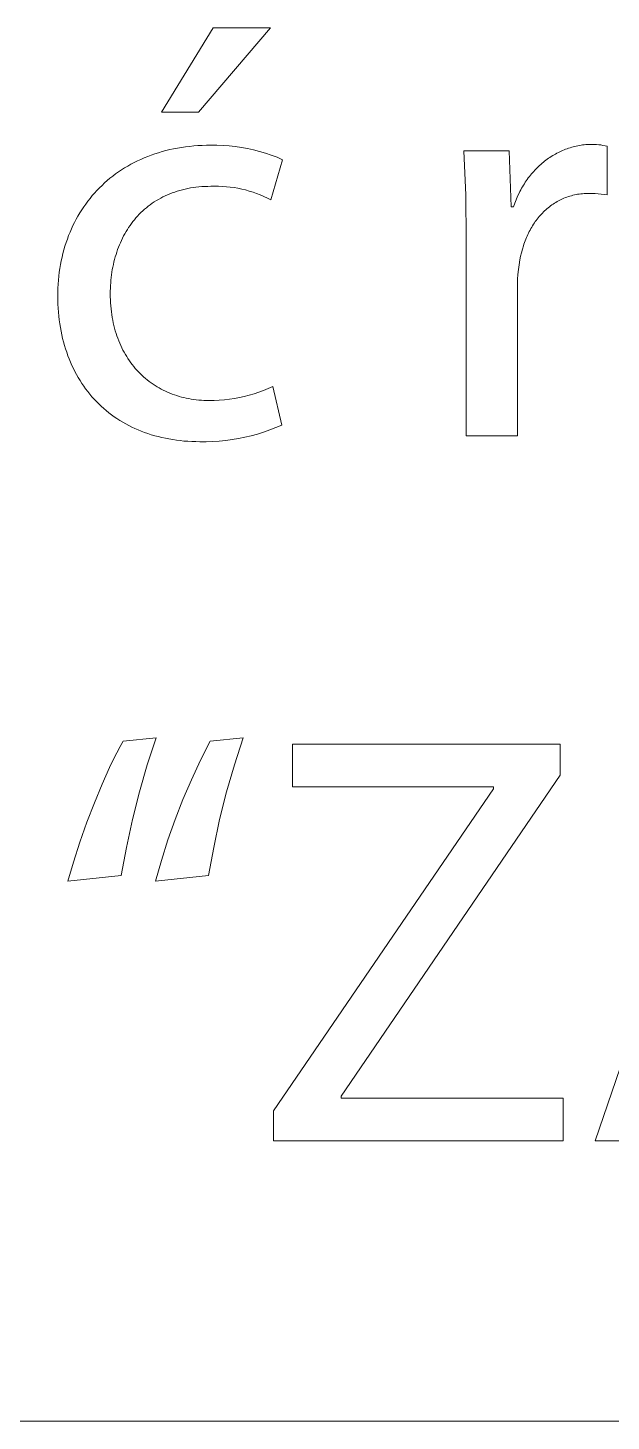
# Model space of a CAD drawing. Header units: millimetres. Extents: x -2542 to 6192, y -257 to 5845.
# Drawn here: x 4076.4 to 4163, y -256.6 to -49.7 of the extents above; entities that cross this region are included whole.
import ezdxf

# ---------------------------------------------------------------- set-up
doc = ezdxf.new("R2010")
doc.units = ezdxf.units.MM
doc.header["$MEASUREMENT"] = 0
doc.layers.add('Domyślny', color=7, linetype='Continuous', true_color=0x000000)

msp = doc.modelspace()

# ---------------------------------------------------------------- linework, layer by layer
at = {"layer": 'Domyślny', "color": 18, "lineweight": 15, "true_color": 0x000000}
for p, q in [((4096.21, -62.17), (4103.89, -49.66)), ((4112.38, -49.66), (4101.73, -62.17)), ((4103.89, -49.66), (4112.38, -49.66)), ((4101.73, -62.17), (4096.21, -62.17)), ((4095.23, -68.38), (4095.77, -68.2)), ((4095.77, -68.2), (4096.32, -68.04)), ((4096.32, -68.04), (4096.88, -67.89)), ((4096.88, -67.89), (4097.45, -67.75)), ((4097.45, -67.75), (4098.02, -67.63)), ((4098.02, -67.63), (4098.6, -67.52)), ((4098.6, -67.52), (4099.19, -67.42)), ((4099.19, -67.42), (4099.79, -67.33)), ((4099.79, -67.33), (4100.4, -67.26)), ((4100.4, -67.26), (4101.01, -67.2)), ((4101.01, -67.2), (4101.63, -67.15)), ((4101.63, -67.15), (4102.26, -67.11)), ((4102.26, -67.11), (4102.89, -67.09)), ((4102.89, -67.09), (4103.54, -67.09)), ((4103.54, -67.09), (4104.45, -67.09)), ((4104.45, -67.09), (4105.36, -67.13)), ((4105.36, -67.13), (4106.28, -67.2)), ((4106.28, -67.2), (4107.18, -67.3)), ((4107.18, -67.3), (4108.09, -67.44)), ((4108.09, -67.44), (4108.99, -67.6)), ((4108.99, -67.6), (4109.88, -67.8)), ((4109.88, -67.8), (4110.76, -68.03)), ((4110.76, -68.03), (4111.64, -68.28)), ((4141.4, -74.53), (4141.11, -67.93)), ((4141.11, -67.93), (4147.86, -67.93)), ((4147.86, -67.93), (4148.12, -76.22)), ((4154.92, -68.29), (4155.14, -68.18)), ((4155.14, -68.18), (4155.35, -68.07)), ((4155.35, -68.07), (4155.57, -67.97)), ((4155.57, -67.97), (4155.78, -67.88)), ((4155.78, -67.88), (4156, -67.79)), ((4156, -67.79), (4156.22, -67.7)), ((4156.22, -67.7), (4156.45, -67.62)), ((4156.45, -67.62), (4156.67, -67.54)), ((4156.67, -67.54), (4156.9, -67.47)), ((4156.9, -67.47), (4157.12, -67.4)), ((4157.12, -67.4), (4157.35, -67.34)), ((4157.35, -67.34), (4157.58, -67.28)), ((4157.58, -67.28), (4157.81, -67.23)), ((4157.81, -67.23), (4158.05, -67.18)), ((4158.05, -67.18), (4158.28, -67.13)), ((4158.28, -67.13), (4158.52, -67.1)), ((4158.52, -67.1), (4158.75, -67.06)), ((4158.75, -67.06), (4158.99, -67.03)), ((4158.99, -67.03), (4159.23, -67.01)), ((4159.23, -67.01), (4159.47, -66.99)), ((4159.47, -66.99), (4159.71, -66.98)), ((4159.71, -66.98), (4159.95, -66.97)), ((4159.95, -66.97), (4160.19, -66.97)), ((4160.19, -66.97), (4160.51, -66.98)), ((4160.51, -66.98), (4160.82, -67)), ((4160.82, -67), (4161.13, -67.02)), ((4161.13, -67.02), (4161.45, -67.06)), ((4161.45, -67.06), (4161.76, -67.11)), ((4161.76, -67.11), (4162.07, -67.17)), ((4162.07, -67.17), (4162.37, -67.23)), ((4162.37, -67.23), (4162.37, -74.47)), ((4090.75, -70.47), (4091.21, -70.19)), ((4091.21, -70.19), (4091.68, -69.92)), ((4091.68, -69.92), (4092.16, -69.67)), ((4092.16, -69.67), (4092.65, -69.42)), ((4092.65, -69.42), (4093.15, -69.19)), ((4093.15, -69.19), (4093.66, -68.97)), ((4093.66, -68.97), (4094.17, -68.76)), ((4094.17, -68.76), (4094.7, -68.56)), ((4094.7, -68.56), (4095.23, -68.38)), ((4111.64, -68.28), (4112.51, -68.57)), ((4114.21, -69.24), (4112.47, -75.2)), ((4112.51, -68.57), (4113.37, -68.89)), ((4113.37, -68.89), (4114.21, -69.24)), ((4152.01, -70.44), (4152.18, -70.27)), ((4152.18, -70.27), (4152.36, -70.1)), ((4152.36, -70.1), (4152.55, -69.94)), ((4152.55, -69.94), (4152.73, -69.78)), ((4152.73, -69.78), (4152.92, -69.62)), ((4152.92, -69.62), (4153.11, -69.47)), ((4153.11, -69.47), (4153.3, -69.32)), ((4153.3, -69.32), (4153.5, -69.17)), ((4153.5, -69.17), (4153.69, -69.04)), ((4153.69, -69.04), (4153.89, -68.9)), ((4153.89, -68.9), (4154.1, -68.77)), ((4154.1, -68.77), (4154.3, -68.64)), ((4154.3, -68.64), (4154.51, -68.52)), ((4154.51, -68.52), (4154.71, -68.4)), ((4154.71, -68.4), (4154.92, -68.29)), ((4087.77, -72.7), (4088.17, -72.35)), ((4088.17, -72.35), (4088.57, -72.01)), ((4088.57, -72.01), (4088.99, -71.68)), ((4088.99, -71.68), (4089.41, -71.36)), ((4089.41, -71.36), (4089.85, -71.05)), ((4089.85, -71.05), (4090.29, -70.75)), ((4090.29, -70.75), (4090.75, -70.47)), ((4150.24, -72.59), (4150.38, -72.38)), ((4150.38, -72.38), (4150.53, -72.17)), ((4150.53, -72.17), (4150.68, -71.96)), ((4150.68, -71.96), (4150.84, -71.76)), ((4150.84, -71.76), (4151, -71.56)), ((4151, -71.56), (4151.16, -71.36)), ((4151.16, -71.36), (4151.32, -71.17)), ((4151.32, -71.17), (4151.49, -70.98)), ((4151.49, -70.98), (4151.66, -70.8)), ((4151.66, -70.8), (4151.83, -70.62)), ((4151.83, -70.62), (4152.01, -70.44)), ((4085.94, -74.58), (4086.29, -74.19)), ((4086.29, -74.19), (4086.64, -73.8)), ((4086.64, -73.8), (4087.01, -73.42)), ((4087.01, -73.42), (4087.39, -73.05)), ((4087.39, -73.05), (4087.77, -72.7)), ((4097.11, -74.45), (4096.76, -74.61)), ((4097.46, -74.31), (4097.11, -74.45)), ((4097.82, -74.17), (4097.46, -74.31)), ((4098.18, -74.04), (4097.82, -74.17)), ((4098.55, -73.91), (4098.18, -74.04)), ((4098.93, -73.8), (4098.55, -73.91)), ((4099.32, -73.7), (4098.93, -73.8)), ((4099.71, -73.6), (4099.32, -73.7)), ((4100.11, -73.52), (4099.71, -73.6)), ((4100.51, -73.44), (4100.11, -73.52)), ((4100.92, -73.38), (4100.51, -73.44)), ((4101.34, -73.32), (4100.92, -73.38)), ((4101.77, -73.28), (4101.34, -73.32)), ((4102.2, -73.24), (4101.77, -73.28)), ((4102.64, -73.21), (4102.2, -73.24)), ((4103.08, -73.2), (4102.64, -73.21)), ((4103.54, -73.19), (4103.08, -73.2)), ((4104.12, -73.18), (4103.54, -73.19)), ((4104.69, -73.18), (4104.12, -73.18)), ((4105.27, -73.21), (4104.69, -73.18)), ((4105.85, -73.25), (4105.27, -73.21)), ((4106.42, -73.31), (4105.85, -73.25)), ((4107, -73.39), (4106.42, -73.31)), ((4107.57, -73.49), (4107, -73.39)), ((4108.13, -73.6), (4107.57, -73.49)), ((4108.7, -73.74), (4108.13, -73.6)), ((4109.25, -73.9), (4108.7, -73.74)), ((4109.81, -74.07), (4109.25, -73.9)), ((4110.35, -74.26), (4109.81, -74.07)), ((4110.89, -74.47), (4110.35, -74.26)), ((4111.42, -74.69), (4110.89, -74.47)), ((4149.08, -74.68), (4149.31, -74.19)), ((4149.31, -74.19), (4149.44, -73.95)), ((4149.44, -73.95), (4149.56, -73.72)), ((4149.56, -73.72), (4149.69, -73.49)), ((4149.69, -73.49), (4149.82, -73.26)), ((4149.82, -73.26), (4149.96, -73.03)), ((4149.96, -73.03), (4150.1, -72.81)), ((4150.1, -72.81), (4150.24, -72.59)), ((4157.54, -74.48), (4157.31, -74.53)), ((4157.77, -74.43), (4157.54, -74.48)), ((4158.01, -74.38), (4157.77, -74.43)), ((4158.25, -74.35), (4158.01, -74.38)), ((4158.49, -74.31), (4158.25, -74.35)), ((4158.73, -74.29), (4158.49, -74.31)), ((4158.98, -74.27), (4158.73, -74.29)), ((4159.22, -74.25), (4158.98, -74.27)), ((4159.47, -74.24), (4159.22, -74.25)), ((4159.73, -74.24), (4159.47, -74.24)), ((4160.17, -74.24), (4159.73, -74.24)), ((4160.61, -74.26), (4160.17, -74.24)), ((4161.06, -74.29), (4160.61, -74.26)), ((4161.5, -74.34), (4161.06, -74.29)), ((4161.94, -74.4), (4161.5, -74.34)), ((4162.37, -74.47), (4161.94, -74.4)), ((4084.37, -76.7), (4084.67, -76.26)), ((4084.67, -76.26), (4084.97, -75.83)), ((4084.97, -75.83), (4085.28, -75.4)), ((4085.28, -75.4), (4085.61, -74.99)), ((4085.61, -74.99), (4085.94, -74.58)), ((4093.98, -76.38), (4093.7, -76.61)), ((4094.26, -76.15), (4093.98, -76.38)), ((4094.55, -75.93), (4094.26, -76.15)), ((4094.84, -75.72), (4094.55, -75.93)), ((4095.15, -75.51), (4094.84, -75.72)), ((4095.46, -75.32), (4095.15, -75.51)), ((4095.77, -75.13), (4095.46, -75.32)), ((4096.1, -74.95), (4095.77, -75.13)), ((4096.43, -74.77), (4096.1, -74.95)), ((4096.76, -74.61), (4096.43, -74.77)), ((4111.95, -74.94), (4111.42, -74.69)), ((4112.47, -75.2), (4111.95, -74.94)), ((4141.46, -81.13), (4141.4, -74.53)), ((4148.12, -76.22), (4148.47, -76.22)), ((4148.47, -76.22), (4148.66, -75.69)), ((4148.66, -75.69), (4148.86, -75.18)), ((4148.86, -75.18), (4149.08, -74.68)), ((4153.45, -76.53), (4153.28, -76.68)), ((4153.63, -76.38), (4153.45, -76.53)), ((4153.81, -76.24), (4153.63, -76.38)), ((4153.99, -76.1), (4153.81, -76.24)), ((4154.18, -75.97), (4153.99, -76.1)), ((4154.37, -75.84), (4154.18, -75.97)), ((4154.56, -75.71), (4154.37, -75.84)), ((4154.75, -75.59), (4154.56, -75.71)), ((4154.95, -75.47), (4154.75, -75.59)), ((4155.15, -75.36), (4154.95, -75.47)), ((4155.36, -75.26), (4155.15, -75.36)), ((4155.56, -75.16), (4155.36, -75.26)), ((4155.77, -75.06), (4155.56, -75.16)), ((4155.98, -74.97), (4155.77, -75.06)), ((4156.2, -74.88), (4155.98, -74.97)), ((4156.41, -74.8), (4156.2, -74.88)), ((4156.63, -74.73), (4156.41, -74.8)), ((4156.86, -74.65), (4156.63, -74.73)), ((4157.08, -74.59), (4156.86, -74.65)), ((4157.31, -74.53), (4157.08, -74.59)), ((4083.08, -79.03), (4083.31, -78.55)), ((4083.31, -78.55), (4083.56, -78.07)), ((4083.56, -78.07), (4083.82, -77.61)), ((4083.82, -77.61), (4084.09, -77.15)), ((4084.09, -77.15), (4084.37, -76.7)), ((4091.98, -78.44), (4091.76, -78.73)), ((4092.2, -78.16), (4091.98, -78.44)), ((4092.43, -77.88), (4092.2, -78.16)), ((4092.67, -77.62), (4092.43, -77.88)), ((4092.92, -77.35), (4092.67, -77.62)), ((4093.17, -77.1), (4092.92, -77.35)), ((4093.43, -76.85), (4093.17, -77.1)), ((4093.7, -76.61), (4093.43, -76.85)), ((4151.72, -78.44), (4151.58, -78.64)), ((4151.86, -78.25), (4151.72, -78.44)), ((4152.01, -78.06), (4151.86, -78.25)), ((4152.15, -77.87), (4152.01, -78.06)), ((4152.31, -77.69), (4152.15, -77.87)), ((4152.46, -77.51), (4152.31, -77.69)), ((4152.62, -77.34), (4152.46, -77.51)), ((4152.78, -77.17), (4152.62, -77.34)), ((4152.94, -77), (4152.78, -77.17)), ((4153.11, -76.84), (4152.94, -77)), ((4153.28, -76.68), (4153.11, -76.84)), ((4082.24, -81.03), (4082.43, -80.52)), ((4082.43, -80.52), (4082.64, -80.02)), ((4082.64, -80.02), (4082.85, -79.52)), ((4082.85, -79.52), (4083.08, -79.03)), ((4090.6, -80.57), (4090.43, -80.9)), ((4090.78, -80.25), (4090.6, -80.57)), ((4090.96, -79.93), (4090.78, -80.25)), ((4091.15, -79.62), (4090.96, -79.93)), ((4091.34, -79.32), (4091.15, -79.62)), ((4091.55, -79.02), (4091.34, -79.32)), ((4091.76, -78.73), (4091.55, -79.02)), ((4150.51, -80.59), (4150.4, -80.82)), ((4150.61, -80.36), (4150.51, -80.59)), ((4150.72, -80.13), (4150.61, -80.36)), ((4150.83, -79.91), (4150.72, -80.13)), ((4150.95, -79.69), (4150.83, -79.91)), ((4151.07, -79.47), (4150.95, -79.69)), ((4151.19, -79.26), (4151.07, -79.47)), ((4151.32, -79.05), (4151.19, -79.26)), ((4151.45, -78.84), (4151.32, -79.05)), ((4151.58, -78.64), (4151.45, -78.84)), ((4081.59, -83.15), (4081.74, -82.61)), ((4081.74, -82.61), (4081.89, -82.08)), ((4081.89, -82.08), (4082.06, -81.55)), ((4082.06, -81.55), (4082.24, -81.03)), ((4089.71, -82.6), (4089.58, -82.96)), ((4089.84, -82.25), (4089.71, -82.6)), ((4089.98, -81.91), (4089.84, -82.25)), ((4090.12, -81.57), (4089.98, -81.91)), ((4090.27, -81.23), (4090.12, -81.57)), ((4090.43, -80.9), (4090.27, -81.23)), ((4141.46, -110.25), (4141.46, -81.13)), ((4149.8, -82.54), (4149.66, -83.06)), ((4149.95, -82.03), (4149.8, -82.54)), ((4150.03, -81.79), (4149.95, -82.03)), ((4150.12, -81.54), (4150.03, -81.79)), ((4150.21, -81.3), (4150.12, -81.54)), ((4150.31, -81.06), (4150.21, -81.3)), ((4150.4, -80.82), (4150.31, -81.06)), ((4081.14, -85.38), (4081.23, -84.81)), ((4081.23, -84.81), (4081.34, -84.25)), ((4081.34, -84.25), (4081.46, -83.7)), ((4081.46, -83.7), (4081.59, -83.15)), ((4089.07, -84.8), (4089, -85.18)), ((4089.16, -84.43), (4089.07, -84.8)), ((4089.26, -84.05), (4089.16, -84.43)), ((4089.36, -83.68), (4089.26, -84.05)), ((4089.47, -83.32), (4089.36, -83.68)), ((4089.58, -82.96), (4089.47, -83.32)), ((4149.43, -84.13), (4149.31, -84.84)), ((4149.54, -83.59), (4149.43, -84.13)), ((4149.66, -83.06), (4149.54, -83.59)), ((4080.93, -87.12), (4080.98, -86.53)), ((4080.98, -86.53), (4081.05, -85.95)), ((4081.05, -85.95), (4081.14, -85.38)), ((4088.75, -86.74), (4088.71, -87.13)), ((4088.8, -86.34), (4088.75, -86.74)), ((4088.86, -85.95), (4088.8, -86.34)), ((4088.92, -85.57), (4088.86, -85.95)), ((4089, -85.18), (4088.92, -85.57)), ((4149.15, -86.27), (4149.1, -86.99)), ((4149.22, -85.55), (4149.15, -86.27)), ((4149.31, -84.84), (4149.22, -85.55)), ((4080.82, -89.51), (4080.83, -88.9)), ((4080.83, -88.9), (4080.85, -88.3)), ((4080.85, -88.3), (4080.88, -87.71)), ((4080.88, -87.71), (4080.93, -87.12)), ((4088.63, -88.34), (4088.62, -88.75)), ((4088.62, -88.75), (4088.62, -89.16)), ((4088.65, -87.94), (4088.63, -88.34)), ((4088.68, -87.53), (4088.65, -87.94)), ((4088.71, -87.13), (4088.68, -87.53)), ((4149.1, -86.99), (4149.08, -87.71)), ((4149.08, -87.71), (4149.08, -110.25)), ((4080.83, -90.11), (4080.82, -89.51)), ((4080.85, -90.71), (4080.83, -90.11)), ((4080.88, -91.3), (4080.85, -90.71)), ((4088.62, -89.16), (4088.62, -89.62)), ((4088.62, -89.62), (4088.64, -90.07)), ((4088.64, -90.07), (4088.66, -90.51)), ((4088.66, -90.51), (4088.69, -90.95)), ((4088.69, -90.95), (4088.73, -91.39)), ((4080.92, -91.88), (4080.88, -91.3)), ((4080.97, -92.46), (4080.92, -91.88)), ((4081.04, -93.03), (4080.97, -92.46)), ((4081.12, -93.6), (4081.04, -93.03)), ((4088.73, -91.39), (4088.78, -91.82)), ((4088.78, -91.82), (4088.84, -92.24)), ((4088.84, -92.24), (4088.9, -92.66)), ((4088.9, -92.66), (4088.98, -93.07)), ((4088.98, -93.07), (4089.06, -93.47)), ((4081.2, -94.15), (4081.12, -93.6)), ((4081.3, -94.7), (4081.2, -94.15)), ((4081.42, -95.25), (4081.3, -94.7)), ((4089.06, -93.47), (4089.15, -93.87)), ((4089.15, -93.87), (4089.25, -94.26)), ((4089.25, -94.26), (4089.36, -94.65)), ((4089.36, -94.65), (4089.48, -95.03)), ((4089.48, -95.03), (4089.6, -95.4)), ((4081.54, -95.78), (4081.42, -95.25)), ((4081.67, -96.31), (4081.54, -95.78)), ((4081.82, -96.83), (4081.67, -96.31)), ((4081.97, -97.34), (4081.82, -96.83)), ((4089.6, -95.4), (4089.73, -95.77)), ((4089.73, -95.77), (4089.87, -96.13)), ((4089.87, -96.13), (4090.02, -96.49)), ((4090.02, -96.49), (4090.17, -96.84)), ((4090.17, -96.84), (4090.33, -97.18)), ((4090.33, -97.18), (4090.5, -97.52)), ((4082.14, -97.85), (4081.97, -97.34)), ((4082.32, -98.35), (4082.14, -97.85)), ((4082.51, -98.84), (4082.32, -98.35)), ((4082.71, -99.32), (4082.51, -98.84)), ((4090.5, -97.52), (4090.67, -97.84)), ((4090.67, -97.84), (4090.86, -98.17)), ((4090.86, -98.17), (4091.05, -98.48)), ((4091.05, -98.48), (4091.24, -98.79)), ((4091.24, -98.79), (4091.45, -99.09)), ((4091.45, -99.09), (4091.66, -99.39)), ((4082.92, -99.79), (4082.71, -99.32)), ((4083.14, -100.26), (4082.92, -99.79)), ((4083.37, -100.71), (4083.14, -100.26)), ((4083.61, -101.16), (4083.37, -100.71)), ((4083.86, -101.6), (4083.61, -101.16)), ((4091.66, -99.39), (4091.88, -99.68)), ((4091.88, -99.68), (4092.1, -99.96)), ((4092.1, -99.96), (4092.33, -100.23)), ((4092.33, -100.23), (4092.57, -100.5)), ((4092.57, -100.5), (4092.81, -100.76)), ((4092.81, -100.76), (4093.06, -101.01)), ((4093.06, -101.01), (4093.31, -101.26)), ((4093.31, -101.26), (4093.57, -101.5)), ((4084.12, -102.03), (4083.86, -101.6)), ((4084.39, -102.46), (4084.12, -102.03)), ((4084.67, -102.87), (4084.39, -102.46)), ((4084.96, -103.28), (4084.67, -102.87)), ((4085.27, -103.67), (4084.96, -103.28)), ((4093.57, -101.5), (4093.84, -101.73)), ((4093.84, -101.73), (4094.11, -101.95)), ((4094.11, -101.95), (4094.39, -102.17)), ((4094.39, -102.17), (4094.67, -102.38)), ((4094.67, -102.38), (4094.96, -102.58)), ((4094.96, -102.58), (4095.26, -102.77)), ((4095.26, -102.77), (4095.56, -102.96)), ((4095.56, -102.96), (4095.86, -103.14)), ((4095.86, -103.14), (4096.17, -103.31)), ((4096.17, -103.31), (4096.49, -103.47)), ((4111.38, -103.51), (4112.07, -103.22)), ((4112.07, -103.22), (4112.76, -102.92)), ((4112.76, -102.92), (4114.07, -108.65)), ((4085.58, -104.06), (4085.27, -103.67)), ((4085.9, -104.44), (4085.58, -104.06)), ((4086.23, -104.81), (4085.9, -104.44)), ((4086.57, -105.17), (4086.23, -104.81)), ((4086.92, -105.52), (4086.57, -105.17)), ((4087.27, -105.86), (4086.92, -105.52)), ((4096.49, -103.47), (4096.81, -103.63)), ((4096.81, -103.63), (4097.13, -103.77)), ((4097.13, -103.77), (4097.46, -103.91)), ((4097.46, -103.91), (4097.8, -104.04)), ((4097.8, -104.04), (4098.14, -104.17)), ((4098.14, -104.17), (4098.48, -104.28)), ((4098.48, -104.28), (4098.83, -104.39)), ((4098.83, -104.39), (4099.18, -104.49)), ((4099.18, -104.49), (4099.54, -104.58)), ((4099.54, -104.58), (4099.9, -104.66)), ((4099.9, -104.66), (4100.26, -104.73)), ((4100.26, -104.73), (4100.63, -104.8)), ((4100.63, -104.8), (4101, -104.85)), ((4101, -104.85), (4101.38, -104.9)), ((4101.38, -104.9), (4101.75, -104.94)), ((4101.75, -104.94), (4102.14, -104.97)), ((4102.14, -104.97), (4102.52, -104.99)), ((4102.52, -104.99), (4102.91, -105.01)), ((4102.91, -105.01), (4103.3, -105.01)), ((4103.3, -105.01), (4104.05, -105)), ((4104.05, -105), (4104.8, -104.96)), ((4104.8, -104.96), (4105.55, -104.9)), ((4105.55, -104.9), (4106.3, -104.82)), ((4106.3, -104.82), (4107.04, -104.7)), ((4107.04, -104.7), (4107.78, -104.57)), ((4107.78, -104.57), (4108.51, -104.4)), ((4108.51, -104.4), (4109.24, -104.22)), ((4109.24, -104.22), (4109.96, -104.01)), ((4109.96, -104.01), (4110.67, -103.77)), ((4110.67, -103.77), (4111.38, -103.51)), ((4087.64, -106.19), (4087.27, -105.86)), ((4088.02, -106.51), (4087.64, -106.19)), ((4088.4, -106.82), (4088.02, -106.51)), ((4088.8, -107.12), (4088.4, -106.82)), ((4089.2, -107.41), (4088.8, -107.12)), ((4089.61, -107.69), (4089.2, -107.41)), ((4090.03, -107.96), (4089.61, -107.69)), ((4090.46, -108.22), (4090.03, -107.96)), ((4090.9, -108.47), (4090.46, -108.22)), ((4091.35, -108.71), (4090.9, -108.47)), ((4091.8, -108.94), (4091.35, -108.71)), ((4092.26, -109.16), (4091.8, -108.94)), ((4092.74, -109.37), (4092.26, -109.16)), ((4093.21, -109.56), (4092.74, -109.37)), ((4093.7, -109.75), (4093.21, -109.56)), ((4112.29, -109.38), (4111.38, -109.7)), ((4113.18, -109.03), (4112.29, -109.38)), ((4114.07, -108.65), (4113.18, -109.03)), ((4094.2, -109.92), (4093.7, -109.75)), ((4094.7, -110.08), (4094.2, -109.92)), ((4095.21, -110.23), (4094.7, -110.08)), ((4095.73, -110.37), (4095.21, -110.23)), ((4096.25, -110.5), (4095.73, -110.37)), ((4096.79, -110.62), (4096.25, -110.5)), ((4097.33, -110.72), (4096.79, -110.62)), ((4097.88, -110.81), (4097.33, -110.72)), ((4098.43, -110.89), (4097.88, -110.81)), ((4098.99, -110.96), (4098.43, -110.89)), ((4099.56, -111.02), (4098.99, -110.96)), ((4100.14, -111.06), (4099.56, -111.02)), ((4100.72, -111.09), (4100.14, -111.06)), ((4101.31, -111.11), (4100.72, -111.09)), ((4101.91, -111.12), (4101.31, -111.11)), ((4102.87, -111.12), (4101.91, -111.12)), ((4103.83, -111.1), (4102.87, -111.12)), ((4104.79, -111.04), (4103.83, -111.1)), ((4105.75, -110.94), (4104.79, -111.04)), ((4106.7, -110.81), (4105.75, -110.94)), ((4107.65, -110.66), (4106.7, -110.81)), ((4108.6, -110.46), (4107.65, -110.66)), ((4109.53, -110.24), (4108.6, -110.46)), ((4110.46, -109.98), (4109.53, -110.24)), ((4111.38, -109.7), (4110.46, -109.98)), ((4149.08, -110.25), (4141.46, -110.25)), ((4090.54, -155.57), (4095.43, -155.08)), ((4095.43, -155.08), (4094.11, -159.09)), ((4103.45, -155.57), (4108.37, -155.08)), ((4108.37, -155.08), (4107.06, -159.09)), ((4089.57, -157.32), (4090.07, -156.39)), ((4090.07, -156.39), (4090.31, -155.96)), ((4090.31, -155.96), (4090.54, -155.57)), ((4102.01, -158.43), (4103.45, -155.57)), ((4115.66, -162.4), (4115.66, -156.03)), ((4115.66, -156.03), (4155.41, -156.03)), ((4155.41, -156.03), (4155.41, -160.66)), ((4160.62, -214.94), (4180.69, -156.02)), ((4088.5, -159.49), (4089.04, -158.36)), ((4089.04, -158.36), (4089.57, -157.32)), ((4094.11, -159.09), (4092.93, -163.14)), ((4100.67, -161.33), (4102.01, -158.43)), ((4107.06, -159.09), (4105.88, -163.14)), ((4087.39, -162), (4088.5, -159.49)), ((4099.41, -164.27), (4100.67, -161.33)), ((4155.41, -160.66), (4122.9, -208.3)), ((4086.26, -164.74), (4087.39, -162)), ((4092.93, -163.14), (4091.89, -167.24)), ((4105.88, -163.14), (4104.85, -167.24)), ((4112.83, -210.51), (4145.52, -162.66)), ((4145.52, -162.4), (4115.66, -162.4)), ((4145.52, -162.66), (4145.52, -162.4)), ((4085.15, -167.64), (4086.26, -164.74)), ((4098.25, -167.25), (4099.41, -164.27)), ((4091.89, -167.24), (4091, -171.37)), ((4097.18, -170.27), (4098.25, -167.25)), ((4104.85, -167.24), (4103.97, -171.37)), ((4084.1, -170.6), (4085.15, -167.64)), ((4083.14, -173.55), (4084.1, -170.6)), ((4091, -171.37), (4090.25, -175.52)), ((4096.21, -173.32), (4097.18, -170.27)), ((4103.97, -171.37), (4103.22, -175.52)), ((4082.31, -176.39), (4083.14, -173.55)), ((4095.34, -176.39), (4096.21, -173.32)), ((4090.25, -175.52), (4082.31, -176.39)), ((4103.22, -175.52), (4095.34, -176.39)), ((4122.9, -208.3), (4122.9, -208.59)), ((4122.9, -208.59), (4155.85, -208.59)), ((4155.85, -208.59), (4155.85, -214.93)), ((4112.83, -214.93), (4112.83, -210.51)), ((4155.85, -214.93), (4112.83, -214.93)), ((4168.53, -214.94), (4160.62, -214.94)), ((6183.9, -256.57), (-2541.7, -256.57)), ((6183.9, -256.57), (2891.58, -256.57))]:
    msp.add_line(p, q, dxfattribs=at)

doc.saveas('drawing.dxf')
